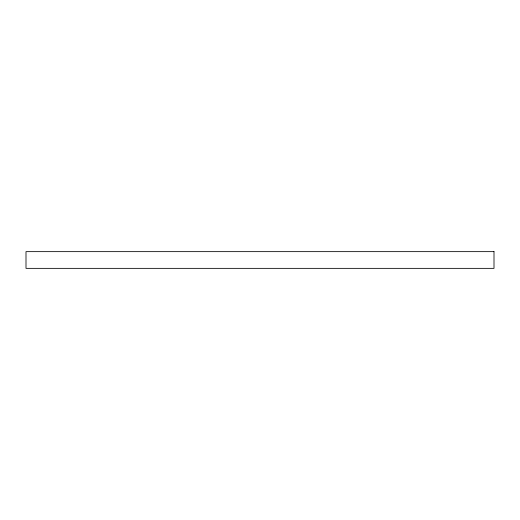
<?xml version="1.0" encoding="UTF-8"?>
<svg xmlns="http://www.w3.org/2000/svg" width="520" height="520" viewBox="0 0 520 520"><rect width="100%" height="100%" fill="white"/><g stroke="black" fill="none" stroke-linecap="round" stroke-linejoin="round"><path stroke-width="0.78" d="M494 251.641L26 251.641L26 268.359L494 268.359L494 251.641"/></g></svg>
